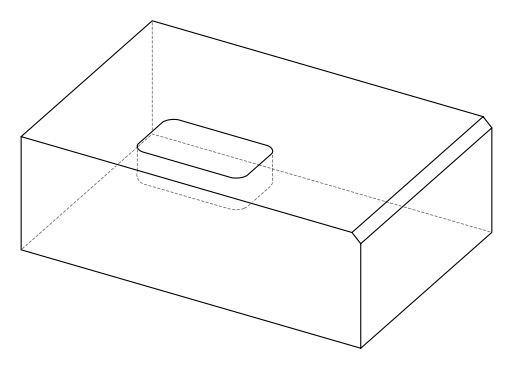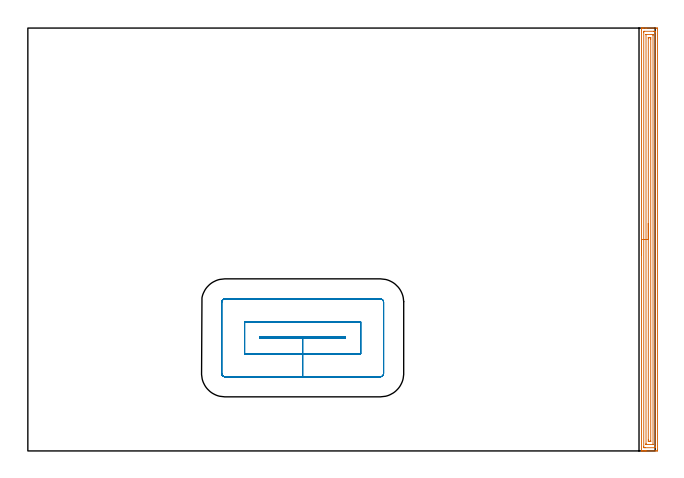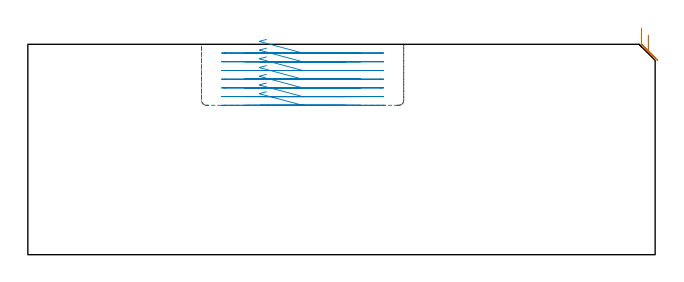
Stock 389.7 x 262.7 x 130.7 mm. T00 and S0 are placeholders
(PLAN: 2 operations, 1 tool changes, 18.1 min)
(1 AREA_MILL | FG_CHAMFER_SURFACE | UGT0205_001 | 8.62 min | 13128 mm3)
(2 MILL_RECTANGULAR_POCKET | POCKET_RECTANGULAR_STRAIGHT | NXT0201_007 | Follow Part, ap 6.25, ae 75% | 9.49 min | 341243 mm3)
(TOOL UGT0205_001 | Chamfer Mill 20 x 3 x 45 deg. | D20 FL50 Z2)
(TOOL NXT0201_007 | ENDMILL 25mm [R216.25-25050GCK54P 1620] | D25 R3 FL54 Z5)
(OP 1 AREA_MILL)
G17 G21 G94 G90
T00 M6
G54
G17 G0 G90 X381.2 Y121.35 S1061 M3
G43 Z140.7 H0
G94 G1 Y121.388 Z139.828 F250.
Y121.502 Z138.963
Y121.691 Z138.112
Y121.953 Z137.28
Y122.287 Z136.474
Y122.69 Z135.7
Y123.158 Z134.964
Y123.69 Z134.272
Y124.279 Z133.629
Y124.922 Z133.039
Y125.614 Z132.508
Y126.35 Z132.04
Y127.124 Z131.637
Y127.93 Z131.303
Y128.762 Z131.041
Y129.613 Z130.852
Y130.478 Z130.738
Y131.35 Z130.7
Y262.541
X381.203 Y262.691 Z130.688
X381.239 Y262.7 Z130.651
X381.596 Z130.303
X382.01 Z129.889
X382.644 Z129.251
X383.851 Z128.046
X384.422 Z127.472
X390.644 Z121.253
X390.933 Y262.698 Z120.965
X391.192 Y262.69 Z120.706
X391.199 Y262.43 Z120.699
X391.2 Y0.94 Z120.7
X391.199 Y0.605 Z120.701
X391.194 Y0.054 Z120.704
X391.192 Y0.008 Z120.706
X390.644 Y0.004 Z121.253
X390.041 Y0. Z121.856
X384.422 Z127.472
X383.85 Z128.046
X383.533 Z128.363
X382.962 Z128.935
X382.644 Z129.251
X382.01 Z129.889
X381.596 Z130.303
X381.238 Y0.007 Z130.654
X381.203 Y0.01 Z130.688
X381.2 Y0.159 Z130.7
Y131.35
X382.614 Z129.286
X382.615 Y260.31 Z129.285
X382.616 Y260.339 Z129.284
X382.644 Y260.69 Z129.256
X383.146 Y260.699 Z128.754
X388.867 Y260.7 Z123.033
X389.368 Y260.699 Z122.532
X389.756 Y260.69 Z122.144
X389.784 Y260.31 Z122.116
X389.785 Y260.28 Z122.115
Y2.39
X389.784 Y2.362 Z122.116
X389.756 Y2.01 Z122.144
X389.254 Y2.001 Z122.646
X383.533 Y2. Z128.367
X383.032 Y2.001 Z128.868
X382.644 Y2.01 Z129.256
X382.616 Y2.39 Z129.284
X382.615 Y2.42 Z129.285
X382.614 Y131.35 Z129.286
X384.028 Z127.872
X384.029 Y258.525 Z127.871
X384.03 Y258.624 Z127.87
X384.032 Y258.672 Z127.868
X384.034 Y258.688 Z127.866
X384.074 Y258.692 Z127.826
X384.249 Y258.699 Z127.651
X387.978 Y258.7 Z123.922
X388.152 Y258.698 Z123.748
X388.269 Y258.695 Z123.631
X388.357 Y258.69 Z123.543
X388.365 Y258.655 Z123.535
X388.367 Y258.525 Z123.533
X388.371 Y258.13 Z123.529
Y4.175
X388.37 Y4.076 Z123.53
X388.368 Y4.028 Z123.532
X388.366 Y4.012 Z123.534
X388.326 Y4.008 Z123.574
X388.151 Y4.001 Z123.749
X384.422 Y4. Z127.478
X384.248 Y4.002 Z127.652
X384.132 Y4.005 Z127.768
X384.044 Y4.01 Z127.856
X384.035 Y4.045 Z127.865
X384.033 Y4.175 Z127.867
X384.029 Y4.57 Z127.871
X384.028 Y131.35 Z127.872
X385.443 Z126.457
Y256.607
X385.444 Y256.658 Z126.456
X385.447 Y256.685 Z126.453
X385.449 Y256.69 Z126.451
X385.458 Y256.694 Z126.442
X385.563 Y256.698 Z126.337
X385.775 Y256.699 Z126.125
X386.24 Y256.7 Z125.66
X386.64 Y256.698 Z125.26
X386.84 Y256.694 Z125.06
X386.939 Y256.69 Z124.961
X386.951 Y256.685 Z124.949
X386.953 Y256.669 Z124.947
X386.955 Y256.632 Z124.945
X386.957 Y255.98 Z124.943
Y255.847
Y6.093
X386.956 Y6.042 Z124.944
X386.953 Y6.015 Z124.947
X386.951 Y6.01 Z124.949
X386.942 Y6.007 Z124.958
X386.837 Y6.002 Z125.063
X386.625 Y6.001 Z125.275
X386.16 Y6. Z125.74
X385.76 Y6.002 Z126.14
X385.56 Y6.006 Z126.34
X385.461 Y6.01 Z126.439
X385.449 Y6.015 Z126.451
X385.447 Y6.031 Z126.453
X385.445 Y6.068 Z126.455
X385.443 Y6.72 Z126.457
Y6.853
Y131.35
Y132.222 Z126.495
Y133.086 Z126.609
Y133.938 Z126.798
Y134.77 Z127.06
Y135.576 Z127.394
Y136.35 Z127.797
Y137.086 Z128.266
Y137.778 Z128.797
Y138.421 Z129.386
Y139.01 Z130.029
Y139.541 Z130.722
Y140.01 Z131.457
Y140.413 Z132.231
Y140.747 Z133.037
Y141.009 Z133.869
Y141.198 Z134.721
Y141.312 Z135.586
Y141.35 Z136.457
G0 Z140.7
M5
M2
(OP 2 MILL_RECTANGULAR_POCKET)
G17 G21 G94 G90
T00 M6
G54
G17 G0 G90 X148.202 Y70.65 S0 M3
G43 Z140.7 H1
Z133.7
G94 G1 X144.15 Z132.614 F250.
Y69.85 Z132.4
X170.7 Z125.286
X197.25 F500.
Y70.65
X144.15
Y69.85
X170.7
Y60.35
X206.75
Y80.15
X134.65
Y60.35
X170.7
Y46.1
X219.
G3 X221. Y48.1 R2.
G1 Y92.4
G3 X219. Y94.4 R2.
G1 X122.4
G3 X120.4 Y92.4 R2.
G1 Y48.1
G3 X122.4 Y46.1 R2.
G1 X170.7
X171.7
G0 X148.202 Y70.65 Z128.286
G1 X144.15 Z127.2 F250.
Y69.85 Z126.985
X170.7 Z119.871
X197.25 F500.
Y70.65
X144.15
Y69.85
X170.7
Y60.35
X206.75
Y80.15
X134.65
Y60.35
X170.7
Y46.1
X219.
G3 X221. Y48.1 R2.
G1 Y92.4
G3 X219. Y94.4 R2.
G1 X122.4
G3 X120.4 Y92.4 R2.
G1 Y48.1
G3 X122.4 Y46.1 R2.
G1 X170.7
X171.7
G0 X148.202 Y70.65 Z122.871
G1 X144.15 Z121.786 F250.
Y69.85 Z121.571
X170.7 Z114.457
X197.25 F500.
Y70.65
X144.15
Y69.85
X170.7
Y60.35
X206.75
Y80.15
X134.65
Y60.35
X170.7
Y46.1
X219.
G3 X221. Y48.1 R2.
G1 Y92.4
G3 X219. Y94.4 R2.
G1 X122.4
G3 X120.4 Y92.4 R2.
G1 Y48.1
G3 X122.4 Y46.1 R2.
G1 X170.7
X171.7
G0 X148.202 Y70.65 Z117.457
G1 X144.15 Z116.371 F250.
Y69.85 Z116.157
X170.7 Z109.043
X197.25 F500.
Y70.65
X144.15
Y69.85
X170.7
Y60.35
X206.75
Y80.15
X134.65
Y60.35
X170.7
Y46.1
X219.
G3 X221. Y48.1 R2.
G1 Y92.4
G3 X219. Y94.4 R2.
G1 X122.4
G3 X120.4 Y92.4 R2.
G1 Y48.1
G3 X122.4 Y46.1 R2.
G1 X170.7
X171.7
G0 X148.202 Y70.65 Z112.043
G1 X144.15 Z110.957 F250.
Y69.85 Z110.743
X170.7 Z103.629
X197.25 F500.
Y70.65
X144.15
Y69.85
X170.7
Y60.35
X206.75
Y80.15
X134.65
Y60.35
X170.7
Y46.1
X219.
G3 X221. Y48.1 R2.
G1 Y92.4
G3 X219. Y94.4 R2.
G1 X122.4
G3 X120.4 Y92.4 R2.
G1 Y48.1
G3 X122.4 Y46.1 R2.
G1 X170.7
X171.7
G0 X148.202 Y70.65 Z106.629
G1 X144.15 Z105.543 F250.
Y69.85 Z105.328
X170.7 Z98.214
X197.25 F500.
Y70.65
X144.15
Y69.85
X170.7
Y60.35
X206.75
Y80.15
X134.65
Y60.35
X170.7
Y46.1
X219.
G3 X221. Y48.1 R2.
G1 Y92.4
G3 X219. Y94.4 R2.
G1 X122.4
G3 X120.4 Y92.4 R2.
G1 Y48.1
G3 X122.4 Y46.1 R2.
G1 X170.7
X171.7
G0 X148.202 Y70.65 Z101.214
G1 X144.15 Z100.128 F250.
Y69.85 Z99.914
X170.7 Z92.8
X197.25 F500.
Y70.65
X144.15
Y69.85
X170.7
Y60.35
X206.75
Y80.15
X134.65
Y60.35
X170.7
Y46.1
X219.
G3 X221. Y48.1 R2.
G1 Y92.4
G3 X219. Y94.4 R2.
G1 X122.4
G3 X120.4 Y92.4 R2.
G1 Y48.1
G3 X122.4 Y46.1 R2.
G1 X170.7
X171.7
G0 Z140.7
M5
M2
